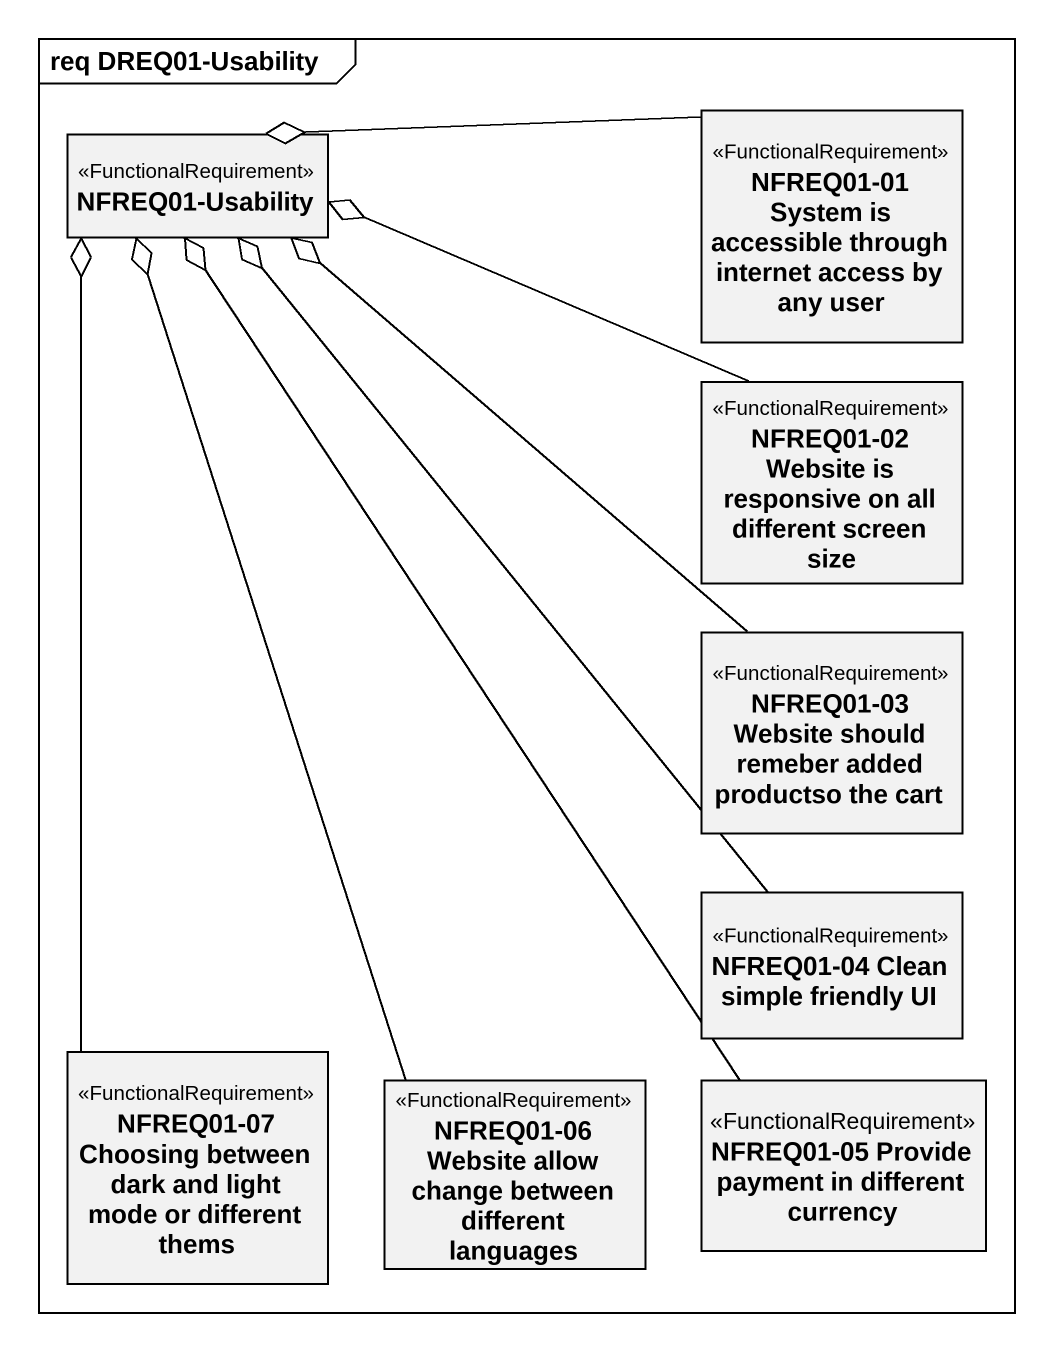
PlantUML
@startuml
mainframe req DREQ01-Usability
hide circle
hide empty members
class "NFREQ01-Usability" as NFREQ01_Usability <<FunctionalRequirement>>
class "NFREQ01-01 System is accessible through internet access by any user" as NFREQ01_01_System_is <<FunctionalRequirement>>
class "NFREQ01-02 Website is responsive on all different screen size" as NFREQ01_02_Website_is <<FunctionalRequirement>>
class "NFREQ01-03 Website should remeber added productso the cart" as NFREQ01_03_Website_should <<FunctionalRequirement>>
class "NFREQ01-04 Clean simple friendly UI" as NFREQ01_04_Clean_simple <<FunctionalRequirement>>
class "NFREQ01-07 Choosing between dark and light mode or different thems" as NFREQ01_07_Choosing_between <<FunctionalRequirement>>
class "NFREQ01-06 Website allow change between different languages" as NFREQ01_06_Website_allow <<FunctionalRequirement>>
class "NFREQ01-05 Provide payment in different currency" as NFREQ01_05_Provide_payment <<FunctionalRequirement>>
NFREQ01_01_System_is -left-o NFREQ01_Usability
NFREQ01_02_Website_is -left-o NFREQ01_Usability
NFREQ01_03_Website_should -up-o NFREQ01_Usability
NFREQ01_04_Clean_simple -up-o NFREQ01_Usability
NFREQ01_07_Choosing_between -up-o NFREQ01_Usability
NFREQ01_06_Website_allow -up-o NFREQ01_Usability
NFREQ01_05_Provide_payment -up-o NFREQ01_Usability
@enduml
